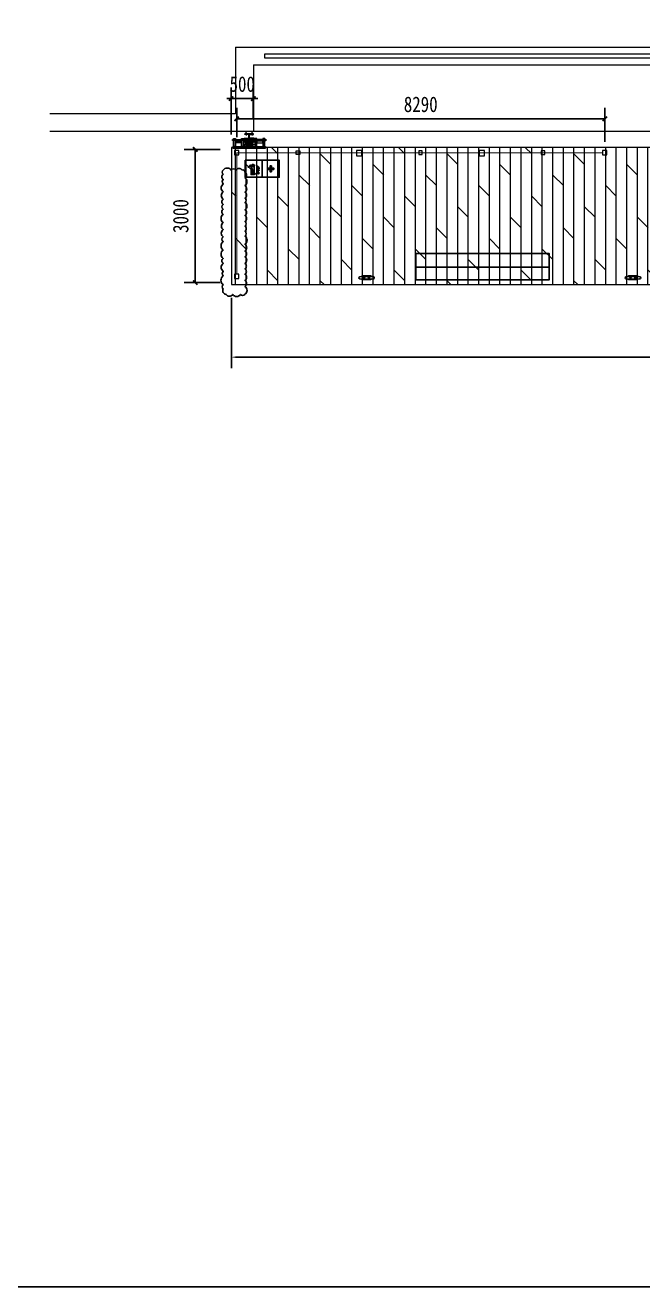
# Model space of a CAD drawing. Header units: millimetres. Extents: x -1612139 to -1282425, y 786067 to 1536390.
# Drawn here: x -1462405 to -1448497, y 786067 to 814493 of the extents above; entities that cross this region are included whole.
import ezdxf

# ---------------------------------------------------------------- set-up
doc = ezdxf.new("R2010")
doc.units = ezdxf.units.MM
doc.header["$LTSCALE"] = 1000
doc.linetypes.add('HIDDEN', pattern=[0.375, 0.25, -0.125])
doc.layers.get('0').update_dxf_attribs({"linetype": 'CONTINUOUS'})
doc.layers.get('DEFPOINTS').update_dxf_attribs({"linetype": 'CONTINUOUS'})
for name, color, linetype in [('DOTE', 1, 'CONTINUOUS'), ('W- bollard系船栓', 4, 'CONTINUOUS'), ('W-_ANTICOLLISION防撞措施', 6, 'CONTINUOUS'), ('W-PLASTIC_RAILINGS塑木栏杆', 6, 'CONTINUOUS'), ('W-REVETMENT驳岸', 251, 'CONTINUOUS'), ('W-STEEL_FRAME钢架', 3, 'CONTINUOUS'), ('W-WOOD_FLOOR木地板', 30, 'CONTINUOUS'), ('灭火急救箱', 1, 'CONTINUOUS'), ('系船栓', 132, 'CONTINUOUS'), ('钢', 172, 'CONTINUOUS')]:
    doc.layers.add(name, color=color, linetype=linetype)
doc.styles.get("Standard").update_dxf_attribs({"font": '', "width": 0.8})
doc.styles.add('STANDARD_T3', font='simplex.shx', dxfattribs={"width": 0.7, "bigfont": 'gbcbig.shx'})
doc.styles.get('Standard').set_extended_font_data('SimSun')
doc.dimstyles.new('W', dxfattribs={"dimscale": 100, "dimtxt": 3.5, "dimasz": 1, "dimexe": 2.5, "dimexo": 3, "dimgap": 1.5, "dimtad": 1, "dimdec": 0, "dimzin": 0, "dimdsep": 46, "dimtxsty": 'Standard', "dimblk": 'ARCHTICK', "dimcen": 0.09, "dimclrd": 1, "dimclre": 1, "dimclrt": 7, "dimadec": 0, "dimazin": 0, "dimtfac": 1, "dimtdec": 0, "dimtix": 1, "dimtmove": 2, "dimatfit": 3, "dimldrblk": 'ARCHTICK', "dimfxl": 1, "dimtolj": 1, "dimtzin": 0, "dimarcsym": 0})
doc.dimstyles.new('W&&100', dxfattribs={"dimtxt": 350, "dimasz": 100, "dimexe": 250, "dimexo": 300, "dimgap": 100, "dimtad": 1, "dimdec": 0, "dimzin": 0, "dimdsep": 46, "dimtxsty": 'STANDARD_T3', "dimcen": 0.09, "dimclrd": 1, "dimclre": 1, "dimclrt": 7, "dimazin": 2, "dimtfac": 1, "dimtdec": 0, "dimtix": 1, "dimtmove": 2, "dimatfit": 3, "dimfxl": 100, "dimtolj": 1, "dimtzin": 0, "dimarcsym": 0})

# ---------------------------------------------------------------- blocks, each defined once
blk = doc.blocks.new('_ARCHTICK')
at = {"color": 0, "linetype": 'ByBlock', "const_width": 0.4}
blk.add_lwpolyline([(-0.5, -0.5), (0.5, 0.5)], dxfattribs=at)
blk = doc.blocks.new('*D233')
at = {"color": 1, "lineweight": -2, "transparency": 16777216}
for p, q in [((-1458018, 811694), (-1458827, 811694)), ((-1458577, 808694), (-1458577, 811694)), ((-1458018, 808694), (-1458827, 808694))]:
    blk.add_line(p, q, dxfattribs=at)
at = {"layer": 'DEFPOINTS', "color": 0, "transparency": 16777216}
for p in [(-1458577, 811694), (-1457718, 811694), (-1457718, 808694)]:
    blk.add_point(p, dxfattribs=at)
at = {"color": 1, "lineweight": -2, "transparency": 16777216, "xscale": 100, "yscale": 100, "zscale": 100}
for p, rotation in [((-1458577, 811694), 90), ((-1458577, 808694), 270)]:
    blk.add_blockref('_ARCHTICK', p, dxfattribs=dict(at, rotation=rotation))
at = {"color": 7, "lineweight": 0, "transparency": 16777216, "insert": (-1458902, 810194), "char_height": 350, "attachment_point": 5, "rotation": 90}
blk.add_mtext('\\A1;3000', dxfattribs=at)
blk = doc.blocks.new('$matou$00000053')
at = {"layer": '系船栓'}
for p, q in [((-90, 40, 0), (90, 40, 0)), ((-70, 30, 0), (70, 30, 0)), ((-70, -30, 0), (-156, -23, 0)), ((-90, -40, 0), (90, -40, 0)), ((-70, -30, 0), (70, -30, 0)), ((70, -30, 0), (156, -23, 0))]:
    blk.add_line(p, q, dxfattribs=at)
at = {"layer": '系船栓', "elevation": 0}
for points in [[(-70, 30), (-156, 23)], [(70, 30), (156, 23)], [(175, 3), (175, -3)]]:
    blk.add_lwpolyline(points, dxfattribs=at)
at = {"layer": '系船栓'}
for centre, radius in [((-55, 0, 0), 15), ((-55, 0, 0), 10), ((55, 0, 0), 15), ((55, 0, 0), 10)]:
    blk.add_circle(centre, radius, dxfattribs=at)
for centre, radius, start, end in [((-152, 0, 0), 23, 98.951, 261.049), ((-85, 0, 0), 40.4, 97.8135, 139.5859), ((85, 0, 0), 40.4, 40.4141, 82.1865), ((152, 0, 0), 23, 278.951, 81.049), ((-85, 0, 0), 40.4, 220.4141, 262.1865), ((85, 0, 0), 40.4, 277.8135, 319.5859)]:
    blk.add_arc(centre, radius, start, end, dxfattribs=at)
blk = doc.blocks.new('$matou$00000031')
h = blk.add_hatch(color=1)
h.dxf.hatch_style = 1
h.paths.add_polyline_path([(-347, 71), (-347, -179), (-247, -179)])
h = blk.add_hatch(color=1)
h.dxf.hatch_style = 1
edge = h.paths.add_edge_path()
edge.add_arc((-52, 127), 108, 196.2965, 205.0439)
edge.add_arc((-64, 121), 94.8, 205.0439, 214.3785)
edge.add_arc((-98, 97), 52.4, 214.3785, 254.5692)
edge.add_arc((-120, 20), 27.9, 18.3701, 74.5692, ccw=False)
edge.add_arc((-122, 19), 30.5, -13.9571, 18.3701, ccw=False)
edge.add_arc((-108, 15), 15.7, 300.4508, 346.0429, ccw=False)
edge.add_arc((-111, 21), 22.4, 267.3708, 300.4508, ccw=False)
edge.add_arc((-111, 31), 32, 239.8196, 267.3708, ccw=False)
edge.add_arc((-95, 57), 62.7, 222.4174, 239.8196, ccw=False)
edge.add_arc((-92, 61), 67.5, 205.6516, 222.4174, ccw=False)
edge.add_arc((-68, 72), 94.3, 195.8057, 205.6516, ccw=False)
edge.add_arc((-44, 79), 119, 187.03, 195.8057, ccw=False)
edge.add_arc((-121, 69), 41.8, 167.9085, 187.03, ccw=False)
edge.add_arc((-82, 61), 81.4, 154.2372, 167.9085, ccw=False)
edge = h.paths.add_edge_path()
edge.add_arc((-47, 63), 120, 200.7545, 208.5371)
edge.add_arc((-101, 34), 57.4, 208.5371, 219.7756)
edge.add_arc((2, 120), 192, 219.7756, 225.0173)
edge.add_arc((-59, 58), 105, 225.0173, 232.1063)
edge.add_arc((-109, -6), 23.7, 232.1063, 271.1094)
edge.add_arc((-109, -47), 16.8, 44.3519, 91.1094, ccw=False)
edge.add_arc((-110, -48), 19.2, 22.6325, 44.3519, ccw=False)
edge.add_arc((-107, -47), 15.1, -1.9435, 22.6325, ccw=False)
edge.add_arc((-102, -47), 10.2, 330.8057, 358.0565, ccw=False)
edge.add_arc((-114, -40), 24.9, 313.4434, 330.8057, ccw=False)
edge.add_arc((-110, -44), 18.4, 267.3708, 313.4434, ccw=False)
edge.add_arc((-109, -28), 35.4, 234.5633, 267.3708, ccw=False)
edge.add_arc((-109, -27), 35.7, 222.2933, 234.5633, ccw=False)
edge.add_arc((-28, 47), 146, 216.228, 222.2933, ccw=False)
edge.add_arc((-86, 4), 73.8, 192.6367, 216.228, ccw=False)
edge.add_arc((-73, 7), 86.8, 170.9128, 192.6367, ccw=False)
edge = h.paths.add_edge_path()
edge.add_arc((-46, -21), 121, 196.1194, 209.7614)
edge.add_arc((-50, -24), 116, 209.7614, 223.6848)
edge.add_arc((-96, -67), 53.4, 223.6848, 259.6161)
edge.add_arc((-108, -134), 14.3, 6.3261, 79.6161, ccw=False)
edge.add_arc((-112, -134), 18.6, -17.8938, 6.3261, ccw=False)
edge.add_arc((-111, -134), 17.6, 317.1511, 342.1062, ccw=False)
edge.add_arc((-113, -132), 20.8, 291.8893, 317.1511, ccw=False)
edge.add_arc((-121, -114), 40.2, 273.7787, 291.8893, ccw=False)
edge.add_arc((-121, -114), 40, 248.9125, 273.7787, ccw=False)
edge.add_arc((-120, -112), 42.5, 224.8175, 248.9125, ccw=False)
edge.add_arc((-125, -117), 35.5, 208.2935, 224.8175, ccw=False)
edge.add_arc((-17, -59), 158, 200.4817, 208.2935, ccw=False)
edge.add_arc((-99, -89), 70.6, 177.3708, 200.4817, ccw=False)
edge.add_arc((-78, -90), 91.3, 157.0783, 177.3708, ccw=False)
h = blk.add_hatch(color=1)
h.dxf.hatch_style = 1
h.paths.add_polyline_path([(248, 20), (248, 90), (288, 90), (288, 20), (358, 20), (358, -20), (288, -20), (288, -90), (248, -90), (248, -20), (178, -20), (178, 20)])
for p, q in [((-532, 265, 0), (529, 265, 0)), ((-1, 265, 0), (-1, -265, 0))]:
    blk.add_line(p, q)
at = {"elevation": 0}
blk.add_lwpolyline([(-532, 265), (532, 265), (532, -265), (-532, -265)], close=True, dxfattribs=at)
at = {"color": 1, "elevation": 0}
for points in [[(-315, 115), (-361, 115), (-361, 95), (-315, 95)], [(-347, 71), (-347, -179), (-247, -179), (-347, 71)], [(-280, 95), (-241, 95), (-241, 115), (-280, 115)], [(-162, -55), (-162, -55)]]:
    blk.add_lwpolyline(points, dxfattribs=at)
for points in [[(-347, 71), (-247, 71), (-247, -179), (-347, -179)], [(-315, 136), (-280, 136), (-280, 71), (-315, 71)], [(248, 20), (248, 90), (288, 90), (288, 20), (358, 20), (358, -20), (288, -20), (288, -90), (248, -90), (248, -20), (178, -20), (178, 20)]]:
    blk.add_lwpolyline(points, close=True, dxfattribs=at)
for points in [[(-155, 96, 0.038186), (-149, 81, 0.040752), (-142, 68, 0.177185), (-112, 47, -0.250251), (-93, 29, -0.141997), (-93, 12, -0.201599), (-100, 2, -0.14535), (-112, -1, -0.120797), (-127, 3, -0.076078), (-142, 15, -0.073285), (-153, 31, -0.042987), (-159, 46, -0.03831), (-162, 64, -0.083628), (-162, 78, -0.059723), (-155, 96)], [(-159, 21, 0.033971), (-152, 6, 0.049077), (-146, -3, 0.022875), (-134, -16, 0.030941), (-124, -25, 0.171845), (-109, -30, -0.206897), (-97, -35, -0.095053), (-93, -41, -0.107646), (-91, -47, -0.119467), (-93, -52, -0.075903), (-97, -58, -0.203782), (-111, -63, -0.144135), (-130, -56, -0.05359), (-135, -51, -0.026471), (-145, -39, -0.103302), (-158, -12, -0.095073), (-159, 21)]]:
    blk.add_lwpolyline(points, format="xyb", close=True, dxfattribs=at)
blk.add_lwpolyline([(-162, -55, 0.059595), (-151, -81, 0.060827), (-134, -104, 0.158077), (-105, -119, -0.331154), (-94, -132, -0.106074), (-94, -140, -0.10932), (-98, -146, -0.110674), (-106, -151, -0.079187), (-118, -154, -0.108927), (-135, -152, -0.105524), (-150, -142, -0.072225), (-156, -134, -0.034099), (-165, -114, -0.101184), (-169, -86, -0.088775), (-162, -55)], format="xyb", dxfattribs=at)
at = {"color": 1}
for centre, radius, start, end in [((-325, 11, 0), 110, 108.7959, 170.8595), ((-329, -14, 0), 113, 106.3658, 158.3757)]:
    blk.add_arc(centre, radius, start, end, dxfattribs=at)
blk = doc.blocks.new('*D231')
at = {"layer": 'DEFPOINTS', "color": 0, "transparency": 16777216}
for p in [(-1449353, 812384), (-1457643, 811669, 0), (-1449353, 811569, 0)]:
    blk.add_point(p, dxfattribs=at)
at = {"layer": 'W- bollard系船栓', "color": 1, "lineweight": -2, "transparency": 16777216}
for p, q in [((-1457643, 811969), (-1457643, 812634)), ((-1449353, 811869), (-1449353, 812634)), ((-1457643, 812384), (-1449353, 812384))]:
    blk.add_line(p, q, dxfattribs=at)
at = {"layer": 'W- bollard系船栓', "color": 1, "lineweight": -2, "transparency": 16777216, "xscale": 100, "yscale": 100, "zscale": 100, "rotation": 180}
blk.add_blockref('_ARCHTICK', (-1457643, 812384), dxfattribs=at)
at = {"layer": 'W- bollard系船栓', "color": 1, "lineweight": -2, "transparency": 16777216, "xscale": 100, "yscale": 100, "zscale": 100}
blk.add_blockref('_ARCHTICK', (-1449353, 812384), dxfattribs=at)
at = {"layer": 'W- bollard系船栓', "color": 7, "lineweight": 0, "transparency": 16777216, "insert": (-1453498, 812709), "char_height": 350, "attachment_point": 5}
blk.add_mtext('\\A1;8290', dxfattribs=at)
blk = doc.blocks.new('*D232')
at = {"layer": 'DEFPOINTS', "color": 0, "transparency": 16777216}
for p in [(-1457763, 808649, 0), (-1433673, 808649, 0), (-1433673, 807014)]:
    blk.add_point(p, dxfattribs=at)
at = {"layer": 'W- bollard系船栓', "color": 1, "lineweight": -2, "transparency": 16777216}
for p, q in [((-1457763, 808349), (-1457763, 806764)), ((-1433673, 808349), (-1433673, 806764)), ((-1457663, 807014), (-1433773, 807014))]:
    blk.add_line(p, q, dxfattribs=at)
at = {"layer": 'W- bollard系船栓', "color": 1, "transparency": 16777216}
for points in [[(-1457663, 807031), (-1457663, 806997), (-1457763, 807014)], [(-1433773, 807031), (-1433773, 806997), (-1433673, 807014)]]:
    blk.add_solid(points, dxfattribs=at)
at = {"layer": 'W- bollard系船栓', "color": 7, "lineweight": 0, "transparency": 16777216, "insert": (-1445718, 807289), "char_height": 350, "attachment_point": 5, "style": 'STANDARD_T3'}
blk.add_mtext('\\A1;24090', dxfattribs=at)
blk = doc.blocks.new('*D236')
at = {"layer": 'DEFPOINTS', "color": 0, "transparency": 16777216}
for p in [(-1457268, 812840), (-1457268, 812097), (-1457768, 811734, 0)]:
    blk.add_point(p, dxfattribs=at)
at = {"layer": 'W-REVETMENT驳岸', "color": 1, "lineweight": -2, "transparency": 16777216}
for p, q in [((-1457768, 812034), (-1457768, 813090)), ((-1457268, 812397), (-1457268, 813090)), ((-1457768, 812840), (-1457868, 812840)), ((-1457768, 812840), (-1457268, 812840)), ((-1457268, 812840), (-1457168, 812840))]:
    blk.add_line(p, q, dxfattribs=at)
at = {"layer": 'W-REVETMENT驳岸', "color": 1, "lineweight": -2, "transparency": 16777216, "xscale": 100, "yscale": 100, "zscale": 100}
blk.add_blockref('_ARCHTICK', (-1457768, 812840), dxfattribs=at)
at = {"layer": 'W-REVETMENT驳岸', "color": 1, "lineweight": -2, "transparency": 16777216, "xscale": 100, "yscale": 100, "zscale": 100, "rotation": 180}
blk.add_blockref('_ARCHTICK', (-1457268, 812840), dxfattribs=at)
at = {"layer": 'W-REVETMENT驳岸', "color": 7, "lineweight": 0, "transparency": 16777216, "insert": (-1457518, 813165), "char_height": 350, "attachment_point": 5}
blk.add_mtext('\\A1;500', dxfattribs=at)
blk = doc.blocks.new('轨道1')
at = {"layer": 'DOTE', "lineweight": 0}
for p, q in [((-70, -19), (-70, 40)), ((-70, 20), (-70, -39)), ((70, -19), (70, 40)), ((70, 20), (70, -39)), ((-387, -138), (402, -138)), ((-100, -240), (100, -240))]:
    blk.add_line(p, q, dxfattribs=at)
at = {"layer": '钢', "lineweight": 0}
for p, q in [((-80, 0), (-80, -14)), ((-60, 0), (-60, -14)), ((60, 0), (60, -14)), ((80, 0), (80, -14)), ((-19, -186), (-100, -186)), ((-100, -186), (-100, -200)), ((-50, -229), (50, -229)), ((-50, -240), (50, -240)), ((-50, -251), (50, -251)), ((-47, -210), (-47, -270)), ((47, -210), (47, -270)), ((-370, -285), (370, -285)), ((-370, -285), (-370, -328)), ((-370, -328), (370, -328)), ((370, -285), (370, -328))]:
    blk.add_line(p, q, dxfattribs=at)
for points in [[(-100, -200), (100, -200), (100, -186), (20, -186, -0.414214), (5, -171), (5, -29, -0.414214), (20, -14), (100, -14), (100, 0), (-100, 0)], [(-4, -171), (-4, -29, 0.414214), (-19, -14), (-100, -14), (-100, 0)]]:
    blk.add_lwpolyline(points, format="xyb", dxfattribs=at)
for points in [[(-375, -126), (-20, -126), (-20, -150), (-375, -150)], [(-350, -105), (-310, -105), (-310, -285), (-350, -285)], [(-310, -205), (-310, -165), (-170, -165), (-170, -205)], [(-170, -105), (-130, -105), (-130, -285), (-170, -285)], [(-110, -98), (-16, -98), (-13, -101), (-13, -175), (-16, -178), (-110, -178), (-113, -175), (-113, -101)], [(-100, -232), (100, -232), (100, -248), (-100, -248)], [(-92, -225), (-52, -225), (-52, -285), (-92, -285)], [(-47, -210), (47, -210), (50, -213), (50, -267), (47, -270), (-47, -270), (-50, -267), (-50, -213)], [(110, -98), (16, -98), (13, -101), (13, -175), (16, -178), (110, -178), (113, -175), (113, -101)], [(375, -126), (20, -126), (20, -150), (375, -150)], [(93, -225), (53, -225), (53, -285), (93, -285)], [(170, -105), (130, -105), (130, -285), (170, -285)], [(310, -205), (310, -165), (170, -165), (170, -205)], [(350, -105), (310, -105), (310, -285), (350, -285)]]:
    blk.add_lwpolyline(points, close=True, dxfattribs=at)
at = {"layer": '钢', "linetype": 'HIDDEN', "lineweight": 0, "ltscale": 50}
for points in [[(-346, -105), (-314, -105), (-314, -285), (-346, -285)], [(-310, -201), (-310, -169), (-170, -169), (-170, -201)], [(-166, -105), (-134, -105), (-134, -285), (-166, -285)], [(-88, -225), (-56, -225), (-56, -285), (-88, -285)], [(89, -225), (57, -225), (57, -285), (89, -285)], [(166, -105), (134, -105), (134, -285), (166, -285)], [(310, -201), (310, -169), (170, -169), (170, -201)], [(346, -105), (314, -105), (314, -285), (346, -285)]]:
    blk.add_lwpolyline(points, close=True, dxfattribs=at)
at = {"layer": '钢', "lineweight": 0}
blk.add_arc((-19, -171), 15, 270, 0, dxfattribs=at)

msp = doc.modelspace()

# ---------------------------------------------------------------- hatches: boundary and pattern name
at = {"layer": 'W-WOOD_FLOOR木地板', "lineweight": 0, "ltscale": 100}
h = msp.add_hatch(dxfattribs=at)
h.set_pattern_fill('DOLMIT', color=256, scale=300, angle=90)
h.set_pattern_definition([(90, (98464.7, -240669.86), (-238.122618, 1e-14), []), (135, (98464.7, -240669.86), (-476.2449, -476.2449), [336.75638, -673.512])])
h.paths.add_polyline_path([(-1457763, 808649.5), (-1433672.6, 808649.5), (-1433672.6, 811253.4), (-1436213.1, 811739.5), (-1457763, 811739.5)])

# ---------------------------------------------------------------- linework, layer by layer
at = {"layer": 'W- bollard系船栓'}
msp.add_lwpolyline([(-1485452.9, 971632.9), (-1303485.3, 971632.9), (-1303485.3, 786066.8), (-1485452.9, 786066.8)], close=True, dxfattribs=at)
at = {"layer": 'W-PLASTIC_RAILINGS塑木栏杆', "lineweight": 0, "elevation": 0}
for points in [[(-1457693, 811569.5), (-1457593, 811569.5), (-1457593, 811669.5), (-1457693, 811669.5)], [(-1456303, 811659.5), (-1456223, 811659.5), (-1456223, 811579.5), (-1456303, 811579.5)], [(-1454943, 811549.5), (-1454823, 811549.5), (-1454823, 811669.5), (-1454943, 811669.5)], [(-1453463, 811659.5), (-1453543, 811659.5), (-1453543, 811579.5), (-1453463, 811579.5)], [(-1450703, 811659.5), (-1450783, 811659.5), (-1450783, 811579.5), (-1450703, 811579.5)], [(-1449403, 811569.5), (-1449303, 811569.5), (-1449303, 811669.5), (-1449403, 811669.5)]]:
    msp.add_lwpolyline(points, close=True, dxfattribs=at)
at = {"layer": 'W-PLASTIC_RAILINGS塑木栏杆', "lineweight": 0, "const_width": 20, "elevation": 0}
msp.add_lwpolyline([(-1457639.2, 808881.6), (-1457639.2, 811615.6), (-1449399.2, 811615.6)], dxfattribs=at)
at = {"layer": 'W-PLASTIC_RAILINGS塑木栏杆', "lineweight": 0}
for points in [[(-1452183, 811549.5), (-1452063, 811549.5), (-1452063, 811669.5), (-1452183, 811669.5)], [(-1457693, 808785.5), (-1457593, 808785.5), (-1457593, 808885.5), (-1457693, 808885.5)]]:
    msp.add_lwpolyline(points, close=True, dxfattribs=at)
at = {"layer": 'W-REVETMENT驳岸', "lineweight": 0}
for p, q in [((-1457667.6, 813997.5), (-1446767.6, 813997.5)), ((-1457667.6, 813997.5), (-1457667.6, 812497.5)), ((-1457267.6, 813597.5), (-1446767.6, 813597.5)), ((-1457267.6, 813597.5), (-1457267.6, 812097.5)), ((-1457667.6, 812497.5), (-1461847.8, 812497.5)), ((-1457267.6, 812097.5), (-1461847.8, 812097.5)), ((-1446867.6, 812097.5), (-1457267.6, 812097.5))]:
    msp.add_line(p, q, dxfattribs=at)
msp.add_lwpolyline([(-1437057.6, 813837.5), (-1457017.6, 813837.5), (-1457017.6, 813757.5), (-1437057.6, 813757.5)], close=True, dxfattribs=at)
at = {"layer": 'W-STEEL_FRAME钢架'}
msp.add_lwpolyline([(-1453604.7, 809346.8), (-1450604.7, 809346.8), (-1450604.7, 808759.8), (-1453604.7, 808759.8)], close=True, dxfattribs=at)
at = {"layer": 'W-WOOD_FLOOR木地板'}
msp.add_line((-1453604.7, 809041.8), (-1450604.7, 809041.8), dxfattribs=at)
at = {"layer": 'W-WOOD_FLOOR木地板', "lineweight": 5, "ltscale": 100, "elevation": 0}
msp.add_lwpolyline([(-1457763, 808649.5), (-1433672.6, 808649.5), (-1433672.6, 811253.4), (-1436213.1, 811739.5), (-1457763, 811739.5)], close=True, dxfattribs=at)
at = {"layer": 'W-WOOD_FLOOR木地板'}
msp.add_lwpolyline([(-1457946.2, 811229.5, -0.5205671), (-1457767.3, 811229.5, -0.5205671), (-1457663, 811229.5, -0.5205671), (-1457522.1, 811229.5, -0.5205671), (-1457455.9, 811181.2, -0.5205671), (-1457455.9, 811052.3, -0.5205671), (-1457455.9, 810879, -0.5205671), (-1457455.9, 810729.9, -0.5205671), (-1457455.9, 810599.9, -0.5205671), (-1457455.9, 810496, -0.5205671), (-1457455.9, 810336.8, -0.5205671), (-1457455.9, 810204.2, -0.5205671), (-1457455.9, 810071.4, -0.5205671), (-1457455.9, 809966, -0.5205671), (-1457455.9, 809850.5, -0.5205671), (-1457455.9, 809741.4, -0.5205671), (-1457455.9, 809556.4, -0.5205671), (-1457455.9, 809405.4, -0.5205671), (-1457455.9, 809276.9, -0.5205671), (-1457455.9, 809125.6, -0.5205671), (-1457455.9, 809003, -0.5205671), (-1457455.9, 808881.5, -0.5205671), (-1457455.9, 808741.8, -0.5205671), (-1457455.9, 808608.6, -0.5205671), (-1457455.9, 808430.2, -0.5205671), (-1457556.2, 808426, -0.5205671), (-1457733, 808426, -0.5205671), (-1457883, 808426, -0.5205671), (-1457946.2, 808546.8, -0.5205671), (-1457946.2, 808648.7, -0.5205671), (-1457946.2, 808843.9, -0.5205671), (-1457946.2, 808947, -0.5205671), (-1457946.2, 809126.2, -0.5205671), (-1457946.2, 809239.8, -0.5205671), (-1457946.2, 809427.1, -0.5205671), (-1457946.2, 809616, -0.5205671), (-1457946.2, 809722.2, -0.5205671), (-1457946.2, 809889.4, -0.5205671), (-1457946.2, 810046.4, -0.5205671), (-1457946.2, 810230.6, -0.5205671), (-1457946.2, 810348.5, -0.5205671), (-1457946.2, 810454.7, -0.5205671), (-1457946.2, 810572.7, -0.5205671), (-1457946.2, 810739.2, -0.5205671), (-1457946.2, 810916.4, -0.5205671), (-1457946.2, 811020.3, -0.5205671), (-1457946.2, 811134.7, -0.5205671)], format="xyb", close=True, dxfattribs=at)

# ---------------------------------------------------------------- block references
at = {"layer": 'W- bollard系船栓', "lineweight": 0}
for p in [(-1454718, 808804.1, 0), (-1448718, 808804.1, 0)]:
    msp.add_blockref('$matou$00000053', p, dxfattribs=at)
at = {"layer": 'W-_ANTICOLLISION防撞措施', "lineweight": 0}
msp.add_blockref('轨道1', (-1457362.6, 812047.5, 0), dxfattribs=at)
at = {"layer": '灭火急救箱', "lineweight": 0, "xscale": -0.72, "yscale": -0.72, "zscale": 0.36, "rotation": 180}
msp.add_blockref('$matou$00000031', (-1457067.7, 811258.2, 0), dxfattribs=at)

# ---------------------------------------------------------------- dimensions: what is measured, and where the dimension line sits
at = {"lineweight": 0}
dim = msp.add_linear_dim(base=(-1458577, 811694.5, 0), p1=(-1457718, 808694.5, 0), p2=(-1457718, 811694.5, 0), angle=90, dimstyle='W', dxfattribs=at)
dim.commit()
dim.dimension.update_dxf_attribs({"geometry": '*D233', "text_midpoint": (-1458902, 810194.5, 0)})
at = {"layer": 'W- bollard系船栓', "lineweight": 0}
for base, p1, p2, dimstyle, picture, middle in [((-1449353, 812384.3), (-1457643, 811669.5, 0), (-1449353, 811569.5, 0), 'W', '*D231', (-1453498, 812709.3)), ((-1433672.6, 807014.1), (-1457763, 808649.5, 0), (-1433672.6, 808649.5, 0), 'W&&100', '*D232', (-1445717.8, 807289.1))]:
    dim = msp.add_linear_dim(base=base, p1=p1, p2=p2, dimstyle=dimstyle, dxfattribs=at)
    dim.commit()
    dim.dimension.update_dxf_attribs({"geometry": picture, "text_midpoint": middle})
at = {"layer": 'W-REVETMENT驳岸', "lineweight": 0}
dim = msp.add_linear_dim(base=(-1457267.6, 812839.9), p1=(-1457768, 811734.5, 0), p2=(-1457267.6, 812097.5), dimstyle='W', dxfattribs=at)
dim.commit()
dim.dimension.update_dxf_attribs({"geometry": '*D236', "text_midpoint": (-1457517.8, 813164.9)})

doc.saveas('drawing.dxf')
